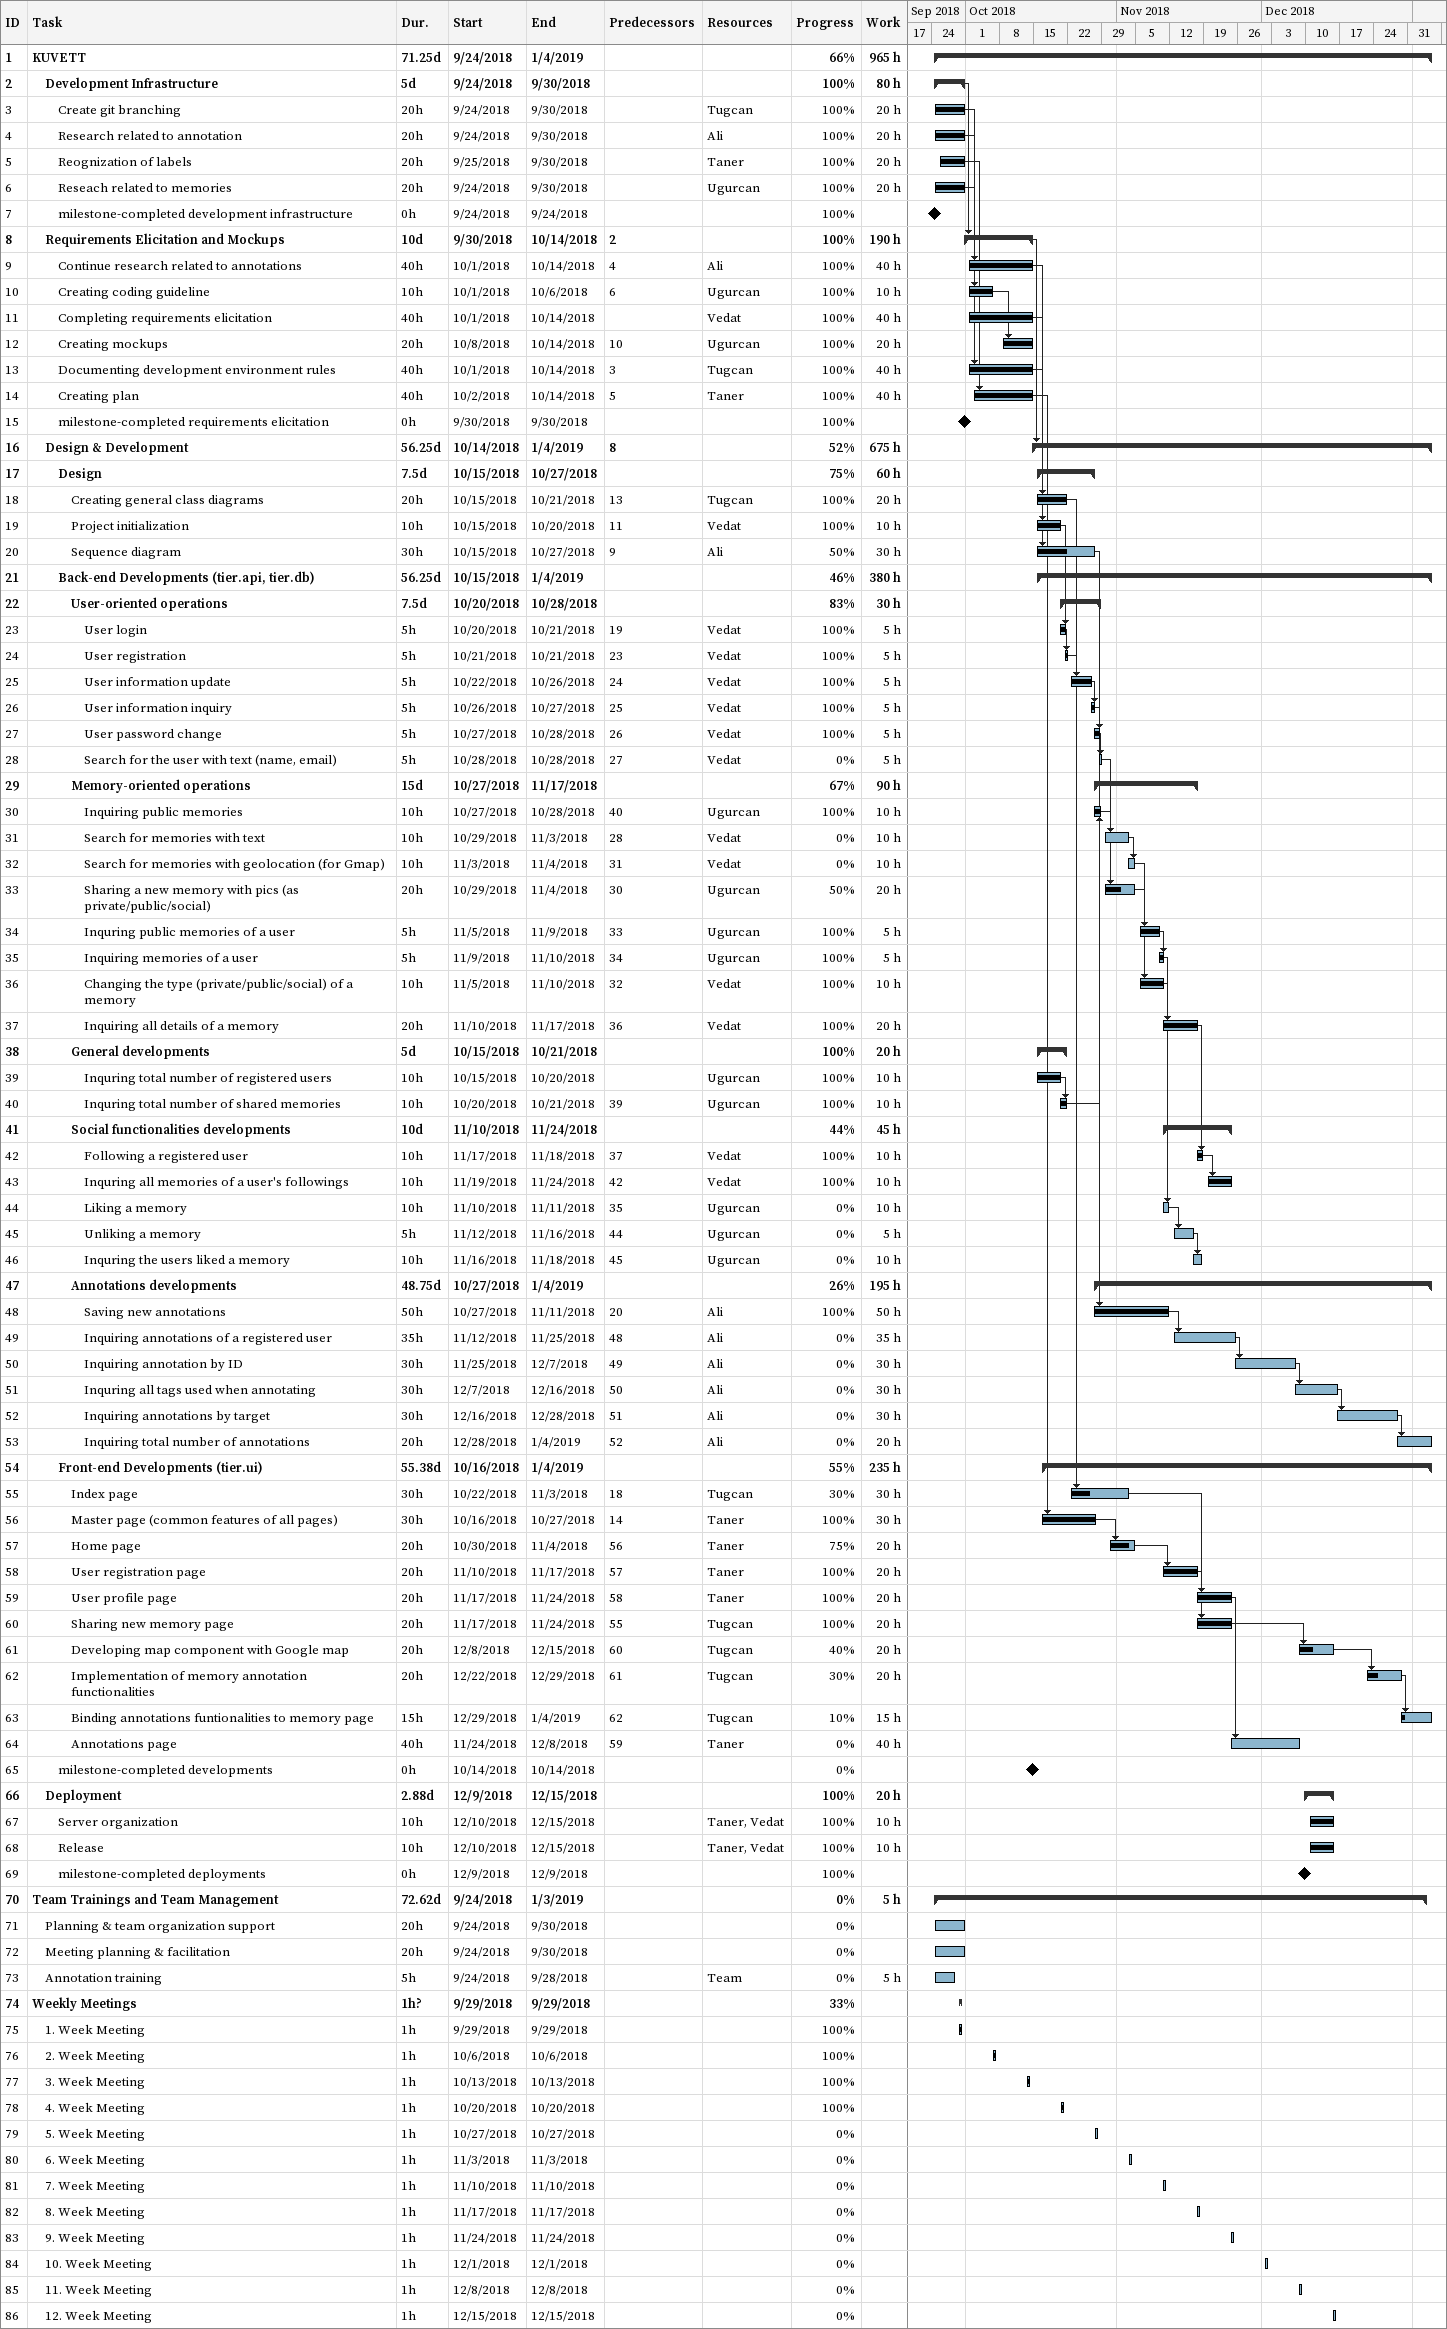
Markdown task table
| ID | Level | Task | Duration | Start | Finish | Predecessors | Resources | % complete | Work (h) |
|---|---|---|---|---|---|---|---|---|---|
| 1 | 1 | **KUVETT** | 71.25d | 2018-09-24 | 2019-01-04 |  |  | 66 | 965 |
| 2 | 2 | **Development Infrastructure** | 5d | 2018-09-24 | 2018-09-30 |  |  | 100 | 80 |
| 3 | 3 | Create git branching | 20h | 2018-09-24 | 2018-09-30 |  | Tugcan | 100 | 20 |
| 4 | 3 | Research related to annotation | 20h | 2018-09-24 | 2018-09-30 |  | Ali | 100 | 20 |
| 5 | 3 | Reognization of labels | 20h | 2018-09-25 | 2018-09-30 |  | Taner | 100 | 20 |
| 6 | 3 | Reseach related to memories | 20h | 2018-09-24 | 2018-09-30 |  | Ugurcan | 100 | 20 |
| 7 | 3 | milestone-completed development infrastructure | 0h | 2018-09-24 | 2018-09-24 |  |  | 100 |  |
| 8 | 2 | **Requirements Elicitation and Mockups** | 10d | 2018-09-30 | 2018-10-14 | 2 |  | 100 | 190 |
| 9 | 3 | Continue research related to annotations | 40h | 2018-10-01 | 2018-10-14 | 4 | Ali | 100 | 40 |
| 10 | 3 | Creating coding guideline | 10h | 2018-10-01 | 2018-10-06 | 6 | Ugurcan | 100 | 10 |
| 11 | 3 | Completing requirements elicitation | 40h | 2018-10-01 | 2018-10-14 |  | Vedat | 100 | 40 |
| 12 | 3 | Creating mockups | 20h | 2018-10-08 | 2018-10-14 | 10 | Ugurcan | 100 | 20 |
| 13 | 3 | Documenting development environment rules | 40h | 2018-10-01 | 2018-10-14 | 3 | Tugcan | 100 | 40 |
| 14 | 3 | Creating plan | 40h | 2018-10-02 | 2018-10-14 | 5 | Taner | 100 | 40 |
| 15 | 3 | milestone-completed requirements elicitation | 0h | 2018-09-30 | 2018-09-30 |  |  | 100 |  |
| 16 | 2 | **Design & Development** | 56.25d | 2018-10-14 | 2019-01-04 | 8 |  | 52 | 675 |
| 17 | 3 | **Design** | 7.5d | 2018-10-15 | 2018-10-27 |  |  | 75 | 60 |
| 18 | 4 | Creating general class diagrams | 20h | 2018-10-15 | 2018-10-21 | 13 | Tugcan | 100 | 20 |
| 19 | 4 | Project initialization | 10h | 2018-10-15 | 2018-10-20 | 11 | Vedat | 100 | 10 |
| 20 | 4 | Sequence diagram | 30h | 2018-10-15 | 2018-10-27 | 9 | Ali | 50 | 30 |
| 21 | 3 | **Back-end Developments (tier.api, tier.db)** | 56.25d | 2018-10-15 | 2019-01-04 |  |  | 46 | 380 |
| 22 | 4 | **User-oriented operations** | 7.5d | 2018-10-20 | 2018-10-28 |  |  | 83 | 30 |
| 23 | 5 | User login | 5h | 2018-10-20 | 2018-10-21 | 19 | Vedat | 100 | 5 |
| 24 | 5 | User registration | 5h | 2018-10-21 | 2018-10-21 | 23 | Vedat | 100 | 5 |
| 25 | 5 | User information update | 5h | 2018-10-22 | 2018-10-26 | 24 | Vedat | 100 | 5 |
| 26 | 5 | User information inquiry | 5h | 2018-10-26 | 2018-10-27 | 25 | Vedat | 100 | 5 |
| 27 | 5 | User password change | 5h | 2018-10-27 | 2018-10-28 | 26 | Vedat | 100 | 5 |
| 28 | 5 | Search for the user with text (name, email) | 5h | 2018-10-28 | 2018-10-28 | 27 | Vedat | 0 | 5 |
| 29 | 4 | **Memory-oriented operations** | 15d | 2018-10-27 | 2018-11-17 |  |  | 67 | 90 |
| 30 | 5 | Inquiring public memories | 10h | 2018-10-27 | 2018-10-28 | 40 | Ugurcan | 100 | 10 |
| 31 | 5 | Search for memories with text | 10h | 2018-10-29 | 2018-11-03 | 28 | Vedat | 0 | 10 |
| 32 | 5 | Search for memories with geolocation (for Gmap) | 10h | 2018-11-03 | 2018-11-04 | 31 | Vedat | 0 | 10 |
| 33 | 5 | Sharing a new memory with pics (as private/public/social) | 20h | 2018-10-29 | 2018-11-04 | 30 | Ugurcan | 50 | 20 |
| 34 | 5 | Inquring public memories of a user | 5h | 2018-11-05 | 2018-11-09 | 33 | Ugurcan | 100 | 5 |
| 35 | 5 | Inquiring memories of a user | 5h | 2018-11-09 | 2018-11-10 | 34 | Ugurcan | 100 | 5 |
| 36 | 5 | Changing the type (private/public/social) of a memory | 10h | 2018-11-05 | 2018-11-10 | 32 | Vedat | 100 | 10 |
| 37 | 5 | Inquiring all details of a memory | 20h | 2018-11-10 | 2018-11-17 | 36 | Vedat | 100 | 20 |
| 38 | 4 | **General developments** | 5d | 2018-10-15 | 2018-10-21 |  |  | 100 | 20 |
| 39 | 5 | Inquring total number of registered users | 10h | 2018-10-15 | 2018-10-20 |  | Ugurcan | 100 | 10 |
| 40 | 5 | Inquring total number of shared memories | 10h | 2018-10-20 | 2018-10-21 | 39 | Ugurcan | 100 | 10 |
| 41 | 4 | **Social functionalities developments** | 10d | 2018-11-10 | 2018-11-24 |  |  | 44 | 45 |
| 42 | 5 | Following a registered user | 10h | 2018-11-17 | 2018-11-18 | 37 | Vedat | 100 | 10 |
| 43 | 5 | Inquring all memories of a user's followings | 10h | 2018-11-19 | 2018-11-24 | 42 | Vedat | 100 | 10 |
| 44 | 5 | Liking a memory | 10h | 2018-11-10 | 2018-11-11 | 35 | Ugurcan | 0 | 10 |
| 45 | 5 | Unliking a memory | 5h | 2018-11-12 | 2018-11-16 | 44 | Ugurcan | 0 | 5 |
| 46 | 5 | Inquring the users liked a memory | 10h | 2018-11-16 | 2018-11-18 | 45 | Ugurcan | 0 | 10 |
| 47 | 4 | **Annotations developments** | 48.75d | 2018-10-27 | 2019-01-04 |  |  | 26 | 195 |
| 48 | 5 | Saving new annotations | 50h | 2018-10-27 | 2018-11-11 | 20 | Ali | 100 | 50 |
| 49 | 5 | Inquiring annotations of a registered user | 35h | 2018-11-12 | 2018-11-25 | 48 | Ali | 0 | 35 |
| 50 | 5 | Inquiring annotation by ID | 30h | 2018-11-25 | 2018-12-07 | 49 | Ali | 0 | 30 |
| 51 | 5 | Inquring all tags used when annotating | 30h | 2018-12-07 | 2018-12-16 | 50 | Ali | 0 | 30 |
| 52 | 5 | Inquiring annotations by target | 30h | 2018-12-16 | 2018-12-28 | 51 | Ali | 0 | 30 |
| 53 | 5 | Inquiring total number of annotations | 20h | 2018-12-28 | 2019-01-04 | 52 | Ali | 0 | 20 |
| 54 | 3 | **Front-end Developments (tier.ui)** | 55.38d | 2018-10-16 | 2019-01-04 |  |  | 55 | 235 |
| 55 | 4 | Index page | 30h | 2018-10-22 | 2018-11-03 | 18 | Tugcan | 30 | 30 |
| 56 | 4 | Master page (common features of all pages) | 30h | 2018-10-16 | 2018-10-27 | 14 | Taner | 100 | 30 |
| 57 | 4 | Home page | 20h | 2018-10-30 | 2018-11-04 | 56 | Taner | 75 | 20 |
| 58 | 4 | User registration page | 20h | 2018-11-10 | 2018-11-17 | 57 | Taner | 100 | 20 |
| 59 | 4 | User profile page | 20h | 2018-11-17 | 2018-11-24 | 58 | Taner | 100 | 20 |
| 60 | 4 | Sharing new memory page | 20h | 2018-11-17 | 2018-11-24 | 55 | Tugcan | 100 | 20 |
| 61 | 4 | Developing map component with Google map | 20h | 2018-12-08 | 2018-12-15 | 60 | Tugcan | 40 | 20 |
| 62 | 4 | Implementation of memory annotation functionalities | 20h | 2018-12-22 | 2018-12-29 | 61 | Tugcan | 30 | 20 |
| 63 | 4 | Binding annotations funtionalities to memory page | 15h | 2018-12-29 | 2019-01-04 | 62 | Tugcan | 10 | 15 |
| 64 | 4 | Annotations page | 40h | 2018-11-24 | 2018-12-08 | 59 | Taner | 0 | 40 |
| 65 | 3 | milestone-completed developments | 0h | 2018-10-14 | 2018-10-14 |  |  | 0 |  |
| 66 | 2 | **Deployment** | 2.88d | 2018-12-09 | 2018-12-15 |  |  | 100 | 20 |
| 67 | 3 | Server organization | 10h | 2018-12-10 | 2018-12-15 |  | Taner, Vedat | 100 | 10 |
| 68 | 3 | Release | 10h | 2018-12-10 | 2018-12-15 |  | Taner, Vedat | 100 | 10 |
| 69 | 3 | milestone-completed deployments | 0h | 2018-12-09 | 2018-12-09 |  |  | 100 |  |
| 70 | 1 | **Team Trainings and Team Management** | 72.62d | 2018-09-24 | 2019-01-03 |  |  | 0 | 5 |
| 71 | 2 | Planning & team organization support | 20h | 2018-09-24 | 2018-09-30 |  |  | 0 |  |
| 72 | 2 | Meeting planning & facilitation | 20h | 2018-09-24 | 2018-09-30 |  |  | 0 |  |
| 73 | 2 | Annotation training | 5h | 2018-09-24 | 2018-09-28 |  | Team | 0 | 5 |
| 74 | 1 | **Weekly Meetings** | 1h? | 2018-09-29 | 2018-09-29 |  |  | 33 |  |
| 75 | 2 | 1. Week Meeting | 1h | 2018-09-29 | 2018-09-29 |  |  | 100 |  |
| 76 | 2 | 2. Week Meeting | 1h | 2018-10-06 | 2018-10-06 |  |  | 100 |  |
| 77 | 2 | 3. Week Meeting | 1h | 2018-10-13 | 2018-10-13 |  |  | 100 |  |
| 78 | 2 | 4. Week Meeting | 1h | 2018-10-20 | 2018-10-20 |  |  | 100 |  |
| 79 | 2 | 5. Week Meeting | 1h | 2018-10-27 | 2018-10-27 |  |  | 0 |  |
| 80 | 2 | 6. Week Meeting | 1h | 2018-11-03 | 2018-11-03 |  |  | 0 |  |
| 81 | 2 | 7. Week Meeting | 1h | 2018-11-10 | 2018-11-10 |  |  | 0 |  |
| 82 | 2 | 8. Week Meeting | 1h | 2018-11-17 | 2018-11-17 |  |  | 0 |  |
| 83 | 2 | 9. Week Meeting | 1h | 2018-11-24 | 2018-11-24 |  |  | 0 |  |
| 84 | 2 | 10. Week Meeting | 1h | 2018-12-01 | 2018-12-01 |  |  | 0 |  |
| 85 | 2 | 11. Week Meeting | 1h | 2018-12-08 | 2018-12-08 |  |  | 0 |  |
| 86 | 2 | 12. Week Meeting | 1h | 2018-12-15 | 2018-12-15 |  |  | 0 |  |
